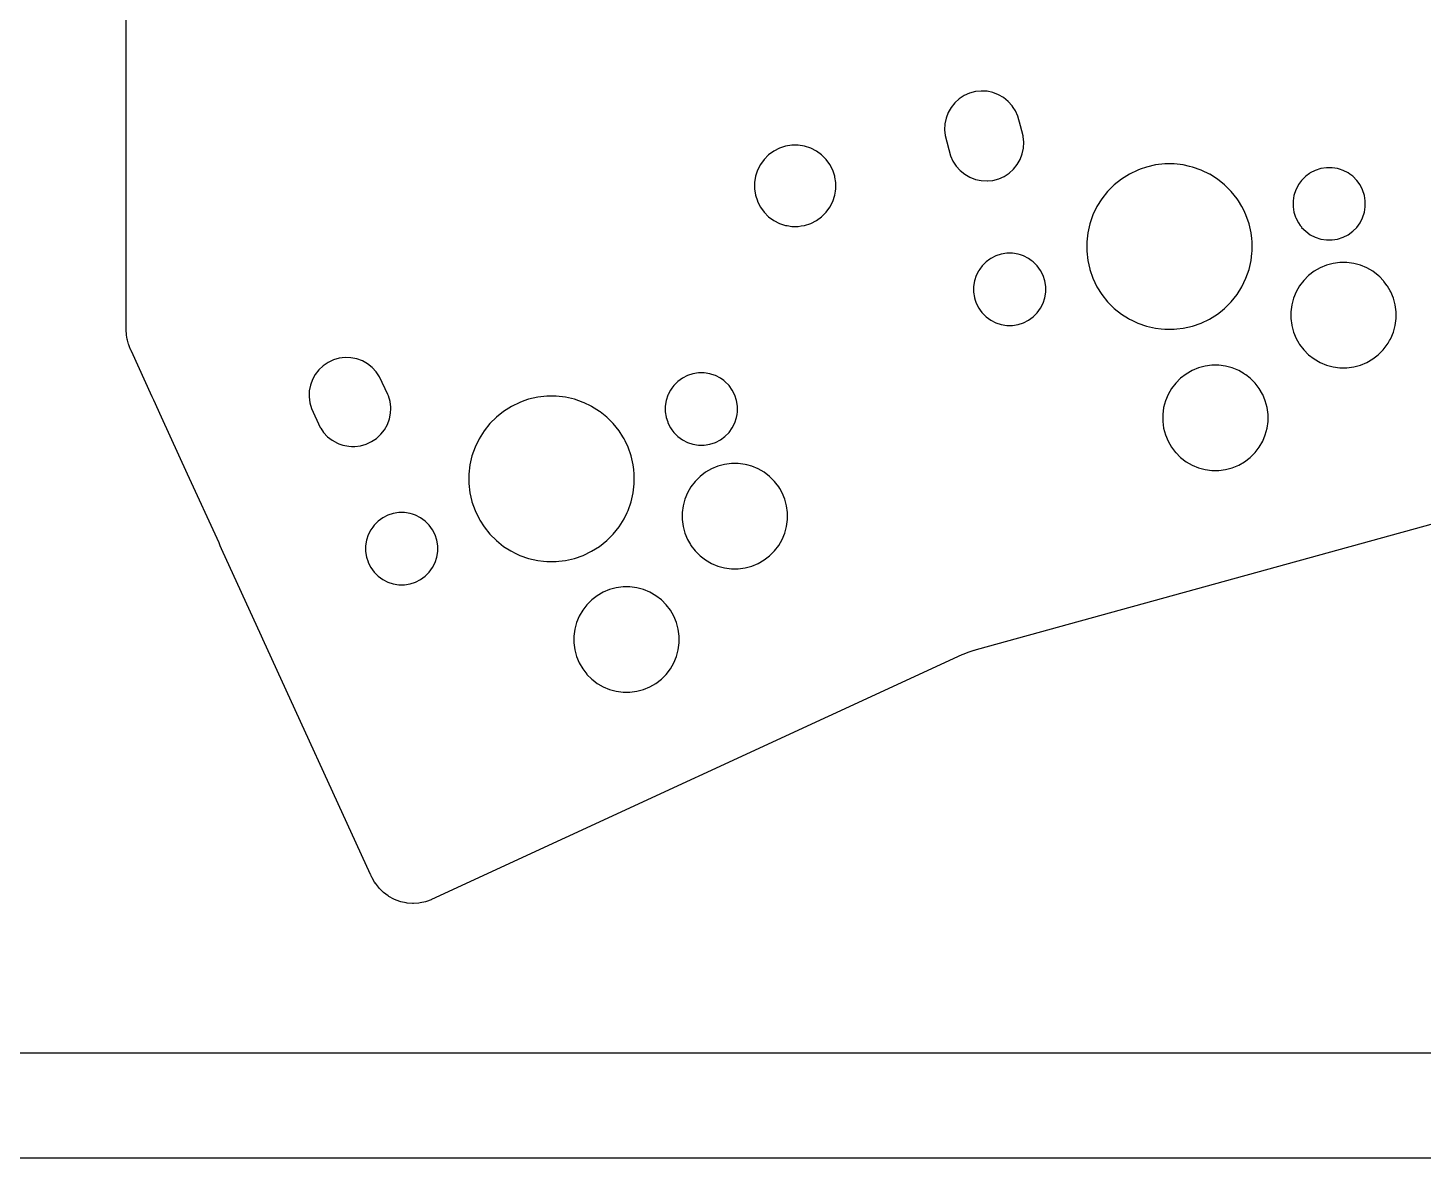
# Model space of a CAD drawing. Header units: inches. Extents: x 2.6 to 14.2, y -7.9 to -3.5.
# Drawn here: x 8.396 to 10.222, y -7.871 to -6.39 of the extents above; entities that cross this region are included whole.
import ezdxf

# ---------------------------------------------------------------- set-up
doc = ezdxf.new("R2010")
doc.units = ezdxf.units.IN
doc.header["$MEASUREMENT"] = 0
doc.layers.add('B.Cu', color=153, linetype='CONTINUOUS', true_color=0x4d7fc4)

msp = doc.modelspace()

# ---------------------------------------------------------------- linework, layer by layer
at = {"layer": 'B.Cu', "linetype": 'CONTINUOUS'}
for p, q in [((8.5242, -6.5236), (8.5242, -6.3257)), ((9.6151, -6.4831), (9.6093, -6.4883)), ((9.6216, -6.4789), (9.6151, -6.4831)), ((9.6151, -6.4831), (9.6151, -6.4831)), ((9.6287, -6.4758), (9.6216, -6.4789)), ((9.6362, -6.4737), (9.6287, -6.4758)), ((9.6287, -6.4758), (9.6287, -6.4758)), ((9.6439, -6.4729), (9.6362, -6.4737)), ((9.6362, -6.4737), (9.6362, -6.4737)), ((9.6516, -6.4733), (9.6439, -6.4729)), ((9.6439, -6.4729), (9.6439, -6.4729)), ((9.6592, -6.475), (9.6516, -6.4733)), ((9.6516, -6.4733), (9.6516, -6.4733)), ((9.6664, -6.4777), (9.6592, -6.475)), ((9.6592, -6.475), (9.6592, -6.475)), ((9.6592, -6.475), (9.6592, -6.475)), ((9.6592, -6.475), (9.6592, -6.475)), ((9.6592, -6.475), (9.6592, -6.475)), ((9.6731, -6.4816), (9.6664, -6.4777)), ((9.6664, -6.4777), (9.6664, -6.4777)), ((9.6791, -6.4865), (9.6731, -6.4816)), ((9.6731, -6.4816), (9.6731, -6.4816)), ((9.6731, -6.4816), (9.6731, -6.4816)), ((9.6006, -6.501), (9.5978, -6.5083)), ((9.6045, -6.4943), (9.6006, -6.501)), ((9.6006, -6.501), (9.6006, -6.501)), ((9.6093, -6.4883), (9.6045, -6.4943)), ((9.6045, -6.4943), (9.6045, -6.4943)), ((9.6843, -6.4922), (9.6791, -6.4865)), ((9.6858, -6.4945), (9.6843, -6.4922)), ((9.6843, -6.4922), (9.6843, -6.4922)), ((9.6843, -6.4922), (9.6843, -6.4922)), ((9.6886, -6.4987), (9.6858, -6.4945)), ((9.6917, -6.5058), (9.6886, -6.4987)), ((9.5962, -6.5159), (9.5958, -6.5236)), ((9.5978, -6.5083), (9.5962, -6.5159)), ((9.5962, -6.5159), (9.5962, -6.5159)), ((9.5978, -6.5083), (9.5978, -6.5083)), ((9.6951, -6.5183), (9.6917, -6.5058)), ((9.6986, -6.5316), (9.6951, -6.5183)), ((8.5242, -6.5929), (8.5242, -6.5236)), ((9.5958, -6.5236), (9.5966, -6.5313)), ((9.5958, -6.5236), (9.5958, -6.5236)), ((9.5966, -6.5313), (9.5966, -6.5313)), ((9.5966, -6.5313), (9.6037, -6.5578)), ((9.6988, -6.5323), (9.6986, -6.5316)), ((9.6996, -6.54), (9.6988, -6.5323)), ((9.6992, -6.5478), (9.6996, -6.54)), ((9.3655, -6.5565), (9.3596, -6.5624)), ((9.3723, -6.5516), (9.3655, -6.5565)), ((9.3798, -6.5478), (9.3723, -6.5516)), ((9.3877, -6.5452), (9.3798, -6.5478)), ((9.396, -6.5439), (9.3877, -6.5452)), ((9.4043, -6.5439), (9.396, -6.5439)), ((9.396, -6.5439), (9.396, -6.5439)), ((9.4126, -6.5452), (9.4043, -6.5439)), ((9.4043, -6.5439), (9.4043, -6.5439)), ((9.4206, -6.5478), (9.4126, -6.5452)), ((9.428, -6.5516), (9.4206, -6.5478)), ((9.4206, -6.5478), (9.4206, -6.5478)), ((9.4206, -6.5478), (9.4206, -6.5478)), ((9.4348, -6.5565), (9.428, -6.5516)), ((9.4407, -6.5624), (9.4348, -6.5565)), ((9.6037, -6.5578), (9.6037, -6.5578)), ((9.6037, -6.5578), (9.6068, -6.5649)), ((9.6948, -6.5626), (9.6976, -6.5553)), ((9.6976, -6.5553), (9.6992, -6.5478)), ((9.3509, -6.5766), (9.3483, -6.5846)), ((9.3547, -6.5692), (9.3509, -6.5766)), ((9.3596, -6.5624), (9.3547, -6.5692)), ((9.4456, -6.5692), (9.4407, -6.5624)), ((9.4494, -6.5766), (9.4456, -6.5692)), ((9.452, -6.5846), (9.4494, -6.5766)), ((9.6068, -6.5649), (9.6068, -6.5649)), ((9.6068, -6.5649), (9.6068, -6.5649)), ((9.6068, -6.5649), (9.6111, -6.5714)), ((9.6111, -6.5714), (9.6111, -6.5714)), ((9.6111, -6.5714), (9.6111, -6.5714)), ((9.6111, -6.5714), (9.6163, -6.5771)), ((9.6803, -6.5805), (9.6861, -6.5753)), ((9.6861, -6.5753), (9.6909, -6.5693)), ((9.6909, -6.5693), (9.6948, -6.5626)), ((9.8488, -6.5765), (9.8379, -6.5818)), ((9.8522, -6.5753), (9.8488, -6.5765)), ((9.8488, -6.5765), (9.8488, -6.5765)), ((9.8488, -6.5765), (9.8488, -6.5765)), ((9.8603, -6.5725), (9.8522, -6.5753)), ((9.8722, -6.5698), (9.8603, -6.5725)), ((9.8842, -6.5684), (9.8722, -6.5698)), ((9.8964, -6.5684), (9.8842, -6.5684)), ((9.8842, -6.5684), (9.8842, -6.5684)), ((9.9085, -6.5698), (9.8964, -6.5684)), ((9.8964, -6.5684), (9.8964, -6.5684)), ((9.9168, -6.5717), (9.9085, -6.5698)), ((9.9203, -6.5725), (9.9168, -6.5717)), ((9.9318, -6.5765), (9.9203, -6.5725)), ((9.9203, -6.5725), (9.9203, -6.5725)), ((9.9203, -6.5725), (9.9203, -6.5725)), ((9.9326, -6.5769), (9.9318, -6.5765)), ((10.0884, -6.5746), (10.0813, -6.5769)), ((10.0958, -6.5734), (10.0884, -6.5746)), ((10.1032, -6.5734), (10.0958, -6.5734)), ((10.0958, -6.5734), (10.0958, -6.5734)), ((10.0958, -6.5734), (10.0958, -6.5734)), ((10.1105, -6.5746), (10.1032, -6.5734)), ((10.1032, -6.5734), (10.1032, -6.5734)), ((10.1032, -6.5734), (10.1032, -6.5734)), ((10.1128, -6.5753), (10.1105, -6.5746)), ((10.1105, -6.5746), (10.1105, -6.5746)), ((10.1105, -6.5746), (10.1105, -6.5746)), ((10.1176, -6.5769), (10.1128, -6.5753)), ((8.5242, -6.6706), (8.5242, -6.5929)), ((9.3483, -6.5846), (9.347, -6.5929)), ((9.347, -6.5929), (9.347, -6.6012)), ((9.4522, -6.5859), (9.452, -6.5846)), ((9.4533, -6.5929), (9.4522, -6.5859)), ((9.4533, -6.6012), (9.4533, -6.5929)), ((9.4533, -6.5929), (9.4533, -6.5929)), ((9.6163, -6.5771), (9.6223, -6.582)), ((9.6223, -6.582), (9.629, -6.5859)), ((9.629, -6.5859), (9.6362, -6.5887)), ((9.6362, -6.5887), (9.6438, -6.5903)), ((9.6438, -6.5903), (9.6515, -6.5907)), ((9.6515, -6.5907), (9.6522, -6.5906)), ((9.6515, -6.5907), (9.6515, -6.5907)), ((9.6522, -6.5906), (9.6592, -6.5899)), ((9.6592, -6.5899), (9.6667, -6.5879)), ((9.6667, -6.5879), (9.6738, -6.5847)), ((9.6738, -6.5847), (9.6803, -6.5805)), ((9.8276, -6.5883), (9.818, -6.5958)), ((9.8379, -6.5818), (9.8276, -6.5883)), ((9.8276, -6.5883), (9.8276, -6.5883)), ((9.9428, -6.5818), (9.9326, -6.5769)), ((9.9432, -6.582), (9.9428, -6.5818)), ((9.9531, -6.5883), (9.9432, -6.582)), ((9.9626, -6.5958), (9.9531, -6.5883)), ((10.0608, -6.5935), (10.0594, -6.5955)), ((10.0634, -6.5899), (10.0608, -6.5935)), ((10.0687, -6.5846), (10.0634, -6.5899)), ((10.0735, -6.5811), (10.0687, -6.5846)), ((10.0747, -6.5802), (10.0735, -6.5811)), ((10.0813, -6.5769), (10.0747, -6.5802)), ((10.0813, -6.5769), (10.0813, -6.5769)), ((10.0813, -6.5769), (10.0813, -6.5769)), ((10.1242, -6.5802), (10.1176, -6.5769)), ((10.1176, -6.5769), (10.1176, -6.5769)), ((10.1176, -6.5769), (10.1176, -6.5769)), ((10.1267, -6.582), (10.1242, -6.5802)), ((10.1303, -6.5846), (10.1267, -6.582)), ((10.1355, -6.5899), (10.1303, -6.5846)), ((10.1303, -6.5846), (10.1303, -6.5846)), ((10.1303, -6.5846), (10.1303, -6.5846)), ((10.1399, -6.5959), (10.1355, -6.5899)), ((9.347, -6.6012), (9.3483, -6.6095)), ((9.3483, -6.6095), (9.3507, -6.6169)), ((9.4494, -6.6175), (9.452, -6.6095)), ((9.452, -6.6095), (9.4529, -6.604)), ((9.4529, -6.604), (9.4533, -6.6012)), ((9.4533, -6.6012), (9.4533, -6.6012)), ((9.8094, -6.6044), (9.8019, -6.614)), ((9.818, -6.5958), (9.8094, -6.6044)), ((9.8094, -6.6044), (9.8094, -6.6044)), ((9.818, -6.5958), (9.818, -6.5958)), ((9.9712, -6.6044), (9.9626, -6.5958)), ((9.9788, -6.614), (9.9712, -6.6044)), ((10.0534, -6.6096), (10.0522, -6.6169)), ((10.0557, -6.6025), (10.0534, -6.6096)), ((10.0591, -6.5959), (10.0557, -6.6025)), ((10.0594, -6.5955), (10.0591, -6.5959)), ((10.1433, -6.6025), (10.1399, -6.5959)), ((10.1456, -6.6096), (10.1433, -6.6025)), ((10.1467, -6.6169), (10.1456, -6.6096)), ((9.3507, -6.6169), (9.3509, -6.6175)), ((9.3509, -6.6175), (9.3547, -6.6249)), ((9.3547, -6.6249), (9.3596, -6.6317)), ((9.4407, -6.6317), (9.4456, -6.6249)), ((9.4456, -6.6249), (9.4494, -6.6175)), ((9.7954, -6.6242), (9.7901, -6.6352)), ((9.8019, -6.614), (9.7954, -6.6242)), ((9.8019, -6.614), (9.8019, -6.614)), ((9.9807, -6.6169), (9.9788, -6.614)), ((9.9851, -6.624), (9.9807, -6.6169)), ((9.9852, -6.6242), (9.9851, -6.624)), ((9.9876, -6.6291), (9.9852, -6.6242)), ((9.9905, -6.6352), (9.9876, -6.6291)), ((10.0522, -6.6169), (10.0522, -6.6169)), ((10.0522, -6.6169), (10.0522, -6.6244)), ((10.0522, -6.6244), (10.0522, -6.6244)), ((10.0522, -6.6244), (10.0534, -6.6317)), ((10.1456, -6.6317), (10.1467, -6.6244)), ((10.1467, -6.6244), (10.1467, -6.6169)), ((9.3596, -6.6317), (9.3655, -6.6376)), ((9.3655, -6.6376), (9.3723, -6.6425)), ((9.3723, -6.6425), (9.3798, -6.6463)), ((9.3798, -6.6463), (9.3877, -6.6489)), ((9.3877, -6.6489), (9.3896, -6.6492)), ((9.3896, -6.6492), (9.396, -6.6502)), ((9.4043, -6.6502), (9.4083, -6.6496)), ((9.4083, -6.6496), (9.4126, -6.6489)), ((9.4126, -6.6489), (9.4206, -6.6463)), ((9.4206, -6.6463), (9.428, -6.6425)), ((9.428, -6.6425), (9.4348, -6.6376)), ((9.4348, -6.6376), (9.4407, -6.6317)), ((9.7861, -6.6467), (9.7834, -6.6585)), ((9.7901, -6.6352), (9.7861, -6.6467)), ((9.7901, -6.6352), (9.7901, -6.6352)), ((9.9945, -6.6467), (9.9905, -6.6352)), ((9.9972, -6.6585), (9.9945, -6.6467)), ((10.0534, -6.6317), (10.0555, -6.6381)), ((10.0555, -6.6381), (10.0557, -6.6388)), ((10.0557, -6.6388), (10.0591, -6.6454)), ((10.0591, -6.6454), (10.0616, -6.6489)), ((10.0616, -6.6489), (10.0631, -6.651)), ((10.1355, -6.6515), (10.1399, -6.6454)), ((10.1399, -6.6454), (10.1433, -6.6388)), ((10.1433, -6.6388), (10.1456, -6.6317)), ((9.396, -6.6502), (9.396, -6.6502)), ((9.396, -6.6502), (9.396, -6.6502)), ((9.396, -6.6502), (9.396, -6.6502)), ((9.396, -6.6502), (9.4043, -6.6502)), ((9.4043, -6.6502), (9.4043, -6.6502)), ((9.4043, -6.6502), (9.4043, -6.6502)), ((9.4043, -6.6502), (9.4043, -6.6502)), ((9.7834, -6.6585), (9.782, -6.6706)), ((9.9981, -6.6661), (9.9972, -6.6585)), ((9.9986, -6.6706), (9.9981, -6.6661)), ((10.0631, -6.651), (10.0634, -6.6515)), ((10.0634, -6.6515), (10.0687, -6.6567)), ((10.0687, -6.6567), (10.0747, -6.6611)), ((10.0747, -6.6611), (10.0813, -6.6645)), ((10.0813, -6.6645), (10.0884, -6.6668)), ((10.0884, -6.6668), (10.0958, -6.6679)), ((10.0958, -6.6679), (10.0958, -6.6679)), ((10.0958, -6.6679), (10.1032, -6.6679)), ((10.1032, -6.6679), (10.1105, -6.6668)), ((10.1032, -6.6679), (10.1032, -6.6679)), ((10.1105, -6.6668), (10.1176, -6.6645)), ((10.1176, -6.6645), (10.1242, -6.6611)), ((10.1242, -6.6611), (10.1303, -6.6567)), ((10.1303, -6.6567), (10.1355, -6.6515)), ((8.5242, -6.729), (8.5242, -6.6706)), ((9.6774, -6.6855), (9.6701, -6.6867)), ((9.6849, -6.6855), (9.6774, -6.6855)), ((9.6774, -6.6855), (9.6774, -6.6855)), ((9.6774, -6.6855), (9.6774, -6.6855)), ((9.6922, -6.6867), (9.6849, -6.6855)), ((9.6849, -6.6855), (9.6849, -6.6855)), ((9.6849, -6.6855), (9.6849, -6.6855)), ((9.782, -6.6706), (9.782, -6.6828)), ((9.782, -6.6828), (9.7834, -6.6949)), ((9.9972, -6.6949), (9.9983, -6.6855)), ((9.9983, -6.6855), (9.9986, -6.6828)), ((9.9986, -6.6828), (9.9986, -6.6706)), ((9.9986, -6.6706), (9.9986, -6.6706)), ((9.9986, -6.6828), (9.9986, -6.6828)), ((9.6451, -6.702), (9.642, -6.7063)), ((9.6504, -6.6967), (9.6451, -6.702)), ((9.6552, -6.6932), (9.6504, -6.6967)), ((9.6564, -6.6923), (9.6552, -6.6932)), ((9.663, -6.689), (9.6564, -6.6923)), ((9.6701, -6.6867), (9.663, -6.689)), ((9.663, -6.689), (9.663, -6.689)), ((9.663, -6.689), (9.663, -6.689)), ((9.6954, -6.6877), (9.6922, -6.6867)), ((9.6922, -6.6867), (9.6922, -6.6867)), ((9.6922, -6.6867), (9.6922, -6.6867)), ((9.6993, -6.689), (9.6954, -6.6877)), ((9.7059, -6.6923), (9.6993, -6.689)), ((9.6993, -6.689), (9.6993, -6.689)), ((9.6993, -6.689), (9.6993, -6.689)), ((9.7094, -6.6949), (9.7059, -6.6923)), ((9.712, -6.6967), (9.7094, -6.6949)), ((9.7172, -6.702), (9.712, -6.6967)), ((9.712, -6.6967), (9.712, -6.6967)), ((9.712, -6.6967), (9.712, -6.6967)), ((9.7216, -6.708), (9.7172, -6.702)), ((9.7834, -6.6949), (9.786, -6.7063)), ((9.9945, -6.7067), (9.9972, -6.6949)), ((10.0876, -6.7045), (10.0798, -6.709)), ((10.096, -6.7011), (10.0876, -6.7045)), ((10.0876, -6.7045), (10.0876, -6.7045)), ((10.1047, -6.6987), (10.096, -6.7011)), ((10.1136, -6.6976), (10.1047, -6.6987)), ((10.1227, -6.6976), (10.1136, -6.6976)), ((10.1316, -6.6987), (10.1227, -6.6976)), ((10.1353, -6.6997), (10.1316, -6.6987)), ((10.1316, -6.6987), (10.1316, -6.6987)), ((10.1316, -6.6987), (10.1316, -6.6987)), ((10.1404, -6.7011), (10.1353, -6.6997)), ((10.1487, -6.7045), (10.1404, -6.7011)), ((10.1565, -6.709), (10.1487, -6.7045)), ((10.1487, -6.7045), (10.1487, -6.7045)), ((9.6351, -6.7217), (9.6339, -6.729)), ((9.6374, -6.7146), (9.6351, -6.7217)), ((9.6402, -6.709), (9.6374, -6.7146)), ((9.6407, -6.708), (9.6402, -6.709)), ((9.642, -6.7063), (9.6407, -6.708)), ((9.725, -6.7146), (9.7216, -6.708)), ((9.7273, -6.7217), (9.725, -6.7146)), ((9.7284, -6.729), (9.7273, -6.7217)), ((9.786, -6.7063), (9.7861, -6.7067)), ((9.7861, -6.7067), (9.7901, -6.7182)), ((9.7901, -6.7182), (9.7901, -6.7182)), ((9.7901, -6.7182), (9.7954, -6.7292)), ((9.9852, -6.7292), (9.9905, -6.7182)), ((9.9905, -6.7182), (9.9945, -6.7067)), ((10.0662, -6.7209), (10.0607, -6.7281)), ((10.0726, -6.7145), (10.0662, -6.7209)), ((10.0798, -6.709), (10.0726, -6.7145)), ((10.0798, -6.709), (10.0798, -6.709)), ((10.1637, -6.7145), (10.1565, -6.709)), ((10.1565, -6.709), (10.1565, -6.709)), ((10.1565, -6.709), (10.1565, -6.709)), ((10.1565, -6.709), (10.1565, -6.709)), ((10.1657, -6.7165), (10.1637, -6.7145)), ((10.1637, -6.7145), (10.1637, -6.7145)), ((10.1637, -6.7145), (10.1637, -6.7145)), ((10.1701, -6.7209), (10.1657, -6.7165)), ((10.1707, -6.7217), (10.1701, -6.7209)), ((10.1711, -6.7222), (10.1707, -6.7217)), ((10.1756, -6.7281), (10.1711, -6.7222)), ((10.1711, -6.7222), (10.1711, -6.7222)), ((8.5242, -6.7857), (8.5242, -6.729)), ((9.6339, -6.729), (9.6339, -6.729)), ((9.6339, -6.729), (9.6339, -6.7365)), ((9.6339, -6.7365), (9.6339, -6.7365)), ((9.6339, -6.7365), (9.635, -6.7432)), ((9.7273, -6.7438), (9.7284, -6.7365)), ((9.7284, -6.7365), (9.7284, -6.729)), ((9.7954, -6.7292), (9.7954, -6.7292)), ((9.7954, -6.7292), (9.8019, -6.7395)), ((9.8019, -6.7395), (9.8094, -6.749)), ((9.9712, -6.749), (9.9788, -6.7395)), ((9.9788, -6.7395), (9.9852, -6.7292)), ((10.0562, -6.7359), (10.0528, -6.7443)), ((10.0607, -6.7281), (10.0562, -6.7359)), ((10.0562, -6.7359), (10.0562, -6.7359)), ((10.0607, -6.7281), (10.0607, -6.7281)), ((10.1759, -6.7286), (10.1756, -6.7281)), ((10.1756, -6.7281), (10.1756, -6.7281)), ((10.1756, -6.7281), (10.1756, -6.7281)), ((10.1793, -6.7345), (10.1759, -6.7286)), ((10.1801, -6.7359), (10.1793, -6.7345)), ((10.1836, -6.7443), (10.1801, -6.7359)), ((9.635, -6.7432), (9.6351, -6.7438)), ((9.6351, -6.7438), (9.6361, -6.747)), ((9.6361, -6.747), (9.6373, -6.7506)), ((9.6373, -6.7506), (9.6374, -6.7509)), ((9.6374, -6.7509), (9.6407, -6.7575)), ((9.6407, -6.7575), (9.6424, -6.7598)), ((9.7172, -6.7635), (9.7216, -6.7575)), ((9.7216, -6.7575), (9.725, -6.7509)), ((9.725, -6.7509), (9.7273, -6.7438)), ((9.8094, -6.749), (9.818, -6.7576)), ((9.818, -6.7576), (9.8276, -6.7652)), ((9.9571, -6.762), (9.9626, -6.7576)), ((9.9626, -6.7576), (9.9712, -6.749)), ((10.0504, -6.753), (10.0492, -6.762)), ((10.0528, -6.7443), (10.0504, -6.753)), ((10.1859, -6.753), (10.1836, -6.7443)), ((10.1871, -6.762), (10.1859, -6.753)), ((9.6424, -6.7598), (9.6448, -6.7631)), ((9.6448, -6.7631), (9.6451, -6.7635)), ((9.6451, -6.7635), (9.6504, -6.7688)), ((9.6504, -6.7688), (9.6564, -6.7732)), ((9.6564, -6.7732), (9.663, -6.7766)), ((9.663, -6.7766), (9.6701, -6.7789)), ((9.6922, -6.7789), (9.6993, -6.7766)), ((9.6993, -6.7766), (9.7059, -6.7732)), ((9.7059, -6.7732), (9.712, -6.7688)), ((9.712, -6.7688), (9.7172, -6.7635)), ((9.8276, -6.7652), (9.8368, -6.771)), ((9.8368, -6.771), (9.8379, -6.7716)), ((9.8379, -6.7716), (9.8411, -6.7732)), ((9.8411, -6.7732), (9.8488, -6.7769)), ((9.8488, -6.7769), (9.8603, -6.7809)), ((9.9203, -6.7809), (9.9318, -6.7769)), ((9.9318, -6.7769), (9.9428, -6.7716)), ((9.9428, -6.7716), (9.9531, -6.7652)), ((9.9531, -6.7652), (9.9571, -6.762)), ((10.0492, -6.762), (10.0492, -6.771)), ((10.0492, -6.771), (10.0504, -6.7796)), ((10.1859, -6.7799), (10.1871, -6.771)), ((10.1871, -6.771), (10.1871, -6.762)), ((8.5242, -6.7862), (8.5242, -6.7857)), ((8.5246, -6.7918), (8.5242, -6.7862)), ((8.5247, -6.7929), (8.5246, -6.7918)), ((8.5255, -6.7981), (8.5247, -6.7929)), ((9.6701, -6.7789), (9.6774, -6.78)), ((9.6774, -6.78), (9.6774, -6.78)), ((9.6774, -6.78), (9.6849, -6.78)), ((9.6849, -6.78), (9.6922, -6.7789)), ((9.6849, -6.78), (9.6849, -6.78)), ((9.8603, -6.7809), (9.8722, -6.7836)), ((9.8722, -6.7836), (9.8797, -6.7845)), ((9.8797, -6.7845), (9.8842, -6.785)), ((9.8842, -6.785), (9.8842, -6.785)), ((9.8842, -6.785), (9.8964, -6.785)), ((9.8964, -6.785), (9.8998, -6.7846)), ((9.8964, -6.785), (9.8964, -6.785)), ((9.8998, -6.7846), (9.9085, -6.7836)), ((9.9085, -6.7836), (9.9203, -6.7809)), ((10.0504, -6.7796), (10.0504, -6.7799)), ((10.0504, -6.7799), (10.0504, -6.78)), ((10.0504, -6.78), (10.0528, -6.7887)), ((10.0528, -6.7887), (10.0562, -6.797)), ((10.1801, -6.797), (10.1836, -6.7887)), ((10.1836, -6.7887), (10.1859, -6.7799)), ((8.5258, -6.7992), (8.5255, -6.7981)), ((8.5272, -6.8043), (8.5258, -6.7992)), ((8.5275, -6.8053), (8.5272, -6.8043)), ((8.5296, -6.8105), (8.5275, -6.8053)), ((8.5298, -6.8109), (8.5296, -6.8105)), ((8.5298, -6.811), (8.5298, -6.8109)), ((8.5298, -6.8109), (8.5298, -6.8109)), ((8.5308, -6.8131), (8.5298, -6.811)), ((8.5308, -6.8132), (8.5308, -6.8131)), ((8.5311, -6.8138), (8.5308, -6.8132)), ((8.5584, -6.8736), (8.5311, -6.8138)), ((8.5311, -6.8138), (8.5311, -6.8138)), ((10.0562, -6.797), (10.0562, -6.797)), ((10.0562, -6.797), (10.0598, -6.8031)), ((10.0598, -6.8031), (10.0607, -6.8048)), ((10.0607, -6.8048), (10.0607, -6.8048)), ((10.0607, -6.8048), (10.0662, -6.8119)), ((10.0662, -6.8119), (10.0662, -6.812)), ((10.0662, -6.812), (10.0726, -6.8184)), ((10.1637, -6.8184), (10.1701, -6.812)), ((10.1701, -6.812), (10.1756, -6.8048)), ((10.1756, -6.8048), (10.1766, -6.8032)), ((10.1766, -6.8032), (10.1786, -6.7996)), ((10.1786, -6.7996), (10.1796, -6.7979)), ((10.1796, -6.7979), (10.1801, -6.797)), ((10.1796, -6.7979), (10.1796, -6.7979)), ((10.1801, -6.797), (10.1801, -6.797)), ((10.1801, -6.797), (10.1801, -6.797)), ((8.7887, -6.8284), (8.7823, -6.8328)), ((8.7957, -6.8252), (8.7887, -6.8284)), ((8.7887, -6.8284), (8.7887, -6.8284)), ((8.8032, -6.823), (8.7957, -6.8252)), ((8.7957, -6.8252), (8.7957, -6.8252)), ((8.8109, -6.8221), (8.8032, -6.823)), ((8.8186, -6.8224), (8.8109, -6.8221)), ((8.8109, -6.8221), (8.8109, -6.8221)), ((8.8262, -6.8238), (8.8186, -6.8224)), ((8.8335, -6.8265), (8.8262, -6.8238)), ((8.8262, -6.8238), (8.8262, -6.8238)), ((8.8403, -6.8302), (8.8335, -6.8265)), ((8.8464, -6.835), (8.8403, -6.8302)), ((8.8403, -6.8302), (8.8403, -6.8302)), ((9.9459, -6.8322), (9.937, -6.8333)), ((9.955, -6.8322), (9.9459, -6.8322)), ((9.9639, -6.8333), (9.955, -6.8322)), ((10.0726, -6.8184), (10.0798, -6.8239)), ((10.0798, -6.8239), (10.0798, -6.8239)), ((10.0798, -6.8239), (10.0876, -6.8284)), ((10.0876, -6.8284), (10.0876, -6.8284)), ((10.0876, -6.8284), (10.0876, -6.8284)), ((10.0876, -6.8284), (10.096, -6.8319)), ((10.096, -6.8319), (10.1047, -6.8342)), ((10.1316, -6.8342), (10.1404, -6.8319)), ((10.1404, -6.8319), (10.1487, -6.8284)), ((10.1487, -6.8284), (10.1565, -6.8239)), ((10.1565, -6.8239), (10.1637, -6.8184)), ((8.7718, -6.8442), (8.7681, -6.8509)), ((8.7766, -6.8381), (8.7718, -6.8442)), ((8.7718, -6.8442), (8.7718, -6.8442)), ((8.7823, -6.8328), (8.7766, -6.8381)), ((8.8517, -6.8407), (8.8464, -6.835)), ((8.8526, -6.8421), (8.8517, -6.8407)), ((8.856, -6.8471), (8.8526, -6.8421)), ((8.8669, -6.8705), (8.856, -6.8471)), ((8.856, -6.8471), (8.856, -6.8471)), ((8.856, -6.8471), (8.856, -6.8471)), ((9.2527, -6.849), (9.2467, -6.8533)), ((9.2594, -6.8456), (9.2527, -6.849)), ((9.2527, -6.849), (9.2527, -6.849)), ((9.2664, -6.8433), (9.2594, -6.8456)), ((9.2594, -6.8456), (9.2594, -6.8456)), ((9.2594, -6.8456), (9.2594, -6.8456)), ((9.2738, -6.8421), (9.2664, -6.8433)), ((9.2812, -6.8421), (9.2738, -6.8421)), ((9.2738, -6.8421), (9.2738, -6.8421)), ((9.2738, -6.8421), (9.2738, -6.8421)), ((9.2886, -6.8433), (9.2812, -6.8421)), ((9.2812, -6.8421), (9.2812, -6.8421)), ((9.2812, -6.8421), (9.2812, -6.8421)), ((9.2913, -6.8442), (9.2886, -6.8433)), ((9.2886, -6.8433), (9.2886, -6.8433)), ((9.2886, -6.8433), (9.2886, -6.8433)), ((9.2957, -6.8456), (9.2913, -6.8442)), ((9.3023, -6.849), (9.2957, -6.8456)), ((9.2957, -6.8456), (9.2957, -6.8456)), ((9.2957, -6.8456), (9.2957, -6.8456)), ((9.3067, -6.8522), (9.3023, -6.849)), ((9.9049, -6.8492), (9.8985, -6.8555)), ((9.9121, -6.8437), (9.9049, -6.8492)), ((9.9199, -6.8391), (9.9121, -6.8437)), ((9.9121, -6.8437), (9.9121, -6.8437)), ((9.9282, -6.8357), (9.9199, -6.8391)), ((9.9199, -6.8391), (9.9199, -6.8391)), ((9.937, -6.8333), (9.9282, -6.8357)), ((9.9671, -6.8342), (9.9639, -6.8333)), ((9.9639, -6.8333), (9.9639, -6.8333)), ((9.9639, -6.8333), (9.9639, -6.8333)), ((9.9726, -6.8357), (9.9671, -6.8342)), ((9.981, -6.8391), (9.9726, -6.8357)), ((9.9882, -6.8433), (9.981, -6.8391)), ((9.981, -6.8391), (9.981, -6.8391)), ((9.9888, -6.8437), (9.9882, -6.8433)), ((9.9902, -6.8447), (9.9888, -6.8437)), ((9.996, -6.8492), (9.9902, -6.8447)), ((10.0024, -6.8555), (9.996, -6.8492)), ((9.996, -6.8492), (9.996, -6.8492)), ((9.996, -6.8492), (9.996, -6.8492)), ((10.1047, -6.8342), (10.1136, -6.8354)), ((10.1136, -6.8354), (10.1227, -6.8354)), ((10.1227, -6.8354), (10.1316, -6.8342)), ((8.7639, -6.8658), (8.7637, -6.8736)), ((8.7654, -6.8582), (8.7639, -6.8658)), ((8.7639, -6.8658), (8.7639, -6.8658)), ((8.7681, -6.8509), (8.7654, -6.8582)), ((8.7654, -6.8582), (8.7654, -6.8582)), ((9.2371, -6.8646), (9.2341, -6.8705)), ((9.2388, -6.8623), (9.2371, -6.8646)), ((9.2415, -6.8586), (9.2388, -6.8623)), ((9.2467, -6.8533), (9.2415, -6.8586)), ((9.3083, -6.8533), (9.3067, -6.8522)), ((9.3136, -6.8586), (9.3083, -6.8533)), ((9.3083, -6.8533), (9.3083, -6.8533)), ((9.3083, -6.8533), (9.3083, -6.8533)), ((9.3179, -6.8646), (9.3136, -6.8586)), ((9.3213, -6.8713), (9.3179, -6.8646)), ((9.893, -6.8627), (9.8885, -6.8705)), ((9.8985, -6.8555), (9.893, -6.8627)), ((9.893, -6.8627), (9.893, -6.8627)), ((10.0079, -6.8627), (10.0024, -6.8555)), ((10.0121, -6.8701), (10.0079, -6.8627)), ((10.0079, -6.8627), (10.0079, -6.8627)), ((8.5603, -6.8777), (8.5584, -6.8736)), ((8.5705, -6.9), (8.5603, -6.8777)), ((8.7637, -6.8736), (8.7646, -6.8813)), ((8.7637, -6.8736), (8.7637, -6.8736)), ((8.7646, -6.8813), (8.7668, -6.8887)), ((8.8676, -6.872), (8.8669, -6.8705)), ((8.8697, -6.8794), (8.8676, -6.872)), ((8.8707, -6.8871), (8.8697, -6.8794)), ((8.8706, -6.8887), (8.8707, -6.8871)), ((8.8707, -6.8871), (8.8707, -6.8871)), ((8.8707, -6.8871), (8.8707, -6.8871)), ((9.0288, -6.886), (9.0185, -6.8925)), ((9.0398, -6.8807), (9.0288, -6.886)), ((9.045, -6.8789), (9.0398, -6.8807)), ((9.0398, -6.8807), (9.0398, -6.8807)), ((9.0398, -6.8807), (9.0398, -6.8807)), ((9.0512, -6.8767), (9.045, -6.8789)), ((9.0631, -6.874), (9.0512, -6.8767)), ((9.0752, -6.8726), (9.0631, -6.874)), ((9.0873, -6.8726), (9.0752, -6.8726)), ((9.0752, -6.8726), (9.0752, -6.8726)), ((9.0994, -6.874), (9.0873, -6.8726)), ((9.0873, -6.8726), (9.0873, -6.8726)), ((9.1113, -6.8767), (9.0994, -6.874)), ((9.1228, -6.8807), (9.1113, -6.8767)), ((9.1113, -6.8767), (9.1113, -6.8767)), ((9.1113, -6.8767), (9.1113, -6.8767)), ((9.1239, -6.8813), (9.1228, -6.8807)), ((9.1331, -6.8857), (9.1239, -6.8813)), ((9.1337, -6.886), (9.1331, -6.8857)), ((9.144, -6.8925), (9.1337, -6.886)), ((9.1337, -6.886), (9.1337, -6.886)), ((9.1337, -6.886), (9.1337, -6.886)), ((9.2314, -6.8783), (9.2302, -6.8857)), ((9.2302, -6.8857), (9.2302, -6.8857)), ((9.2302, -6.8857), (9.2302, -6.8931)), ((9.2337, -6.8713), (9.2314, -6.8783)), ((9.2341, -6.8705), (9.2337, -6.8713)), ((9.3236, -6.8783), (9.3213, -6.8713)), ((9.3248, -6.8857), (9.3236, -6.8783)), ((9.3248, -6.8931), (9.3248, -6.8857)), ((9.885, -6.8789), (9.8827, -6.8876)), ((9.8885, -6.8705), (9.885, -6.8789)), ((9.8885, -6.8705), (9.8885, -6.8705)), ((10.0124, -6.8705), (10.0121, -6.8701)), ((10.0158, -6.8789), (10.0124, -6.8705)), ((10.0182, -6.8876), (10.0158, -6.8789)), ((8.6046, -6.9748), (8.5705, -6.9)), ((8.7668, -6.8887), (8.7668, -6.8887)), ((8.7668, -6.8887), (8.7783, -6.9136)), ((8.8663, -6.9097), (8.8689, -6.9025)), ((8.8689, -6.9025), (8.8704, -6.8948)), ((8.8704, -6.8948), (8.8706, -6.8887)), ((9.009, -6.9), (9.0004, -6.9086)), ((9.0185, -6.8925), (9.009, -6.9)), ((9.009, -6.9), (9.009, -6.9)), ((9.0185, -6.8925), (9.0185, -6.8925)), ((9.1447, -6.893), (9.144, -6.8925)), ((9.144, -6.8925), (9.144, -6.8925)), ((9.144, -6.8925), (9.144, -6.8925)), ((9.1535, -6.9), (9.1447, -6.893)), ((9.1621, -6.9086), (9.1535, -6.9)), ((9.2302, -6.8931), (9.2302, -6.8931)), ((9.2302, -6.8931), (9.2313, -6.9)), ((9.2313, -6.9), (9.2314, -6.9005)), ((9.2314, -6.9005), (9.2314, -6.9005)), ((9.2314, -6.9005), (9.2333, -6.9063)), ((9.3213, -6.9075), (9.3236, -6.9005)), ((9.3236, -6.9005), (9.3242, -6.8966)), ((9.3242, -6.8966), (9.3248, -6.8931)), ((9.8827, -6.8876), (9.8815, -6.8966)), ((9.8815, -6.8966), (9.8815, -6.9056)), ((9.8815, -6.9056), (9.8827, -6.9146)), ((10.0194, -6.8966), (10.0182, -6.8876)), ((10.0182, -6.9146), (10.0194, -6.9056)), ((10.0194, -6.9056), (10.0194, -6.8966)), ((8.7783, -6.9136), (8.7783, -6.9136)), ((8.7783, -6.9136), (8.7783, -6.9136)), ((8.7783, -6.9136), (8.7791, -6.9147)), ((8.7791, -6.9147), (8.7827, -6.92)), ((8.7827, -6.92), (8.788, -6.9257)), ((8.8521, -6.9279), (8.8577, -6.9226)), ((8.8577, -6.9226), (8.8625, -6.9165)), ((8.8625, -6.9165), (8.8663, -6.9097)), ((8.9928, -6.9181), (8.9863, -6.9284)), ((9.0004, -6.9086), (8.9928, -6.9181)), ((8.9928, -6.9181), (8.9928, -6.9181)), ((9.0004, -6.9086), (9.0004, -6.9086)), ((9.1697, -6.9181), (9.1621, -6.9086)), ((9.1746, -6.9259), (9.1697, -6.9181)), ((9.2333, -6.9063), (9.2337, -6.9075)), ((9.2337, -6.9075), (9.2371, -6.9142)), ((9.2371, -6.9142), (9.2388, -6.9165)), ((9.2388, -6.9165), (9.2413, -6.92)), ((9.2413, -6.92), (9.2415, -6.9202)), ((9.2415, -6.9202), (9.2467, -6.9254)), ((9.3083, -6.9254), (9.3136, -6.9202)), ((9.3136, -6.9202), (9.3179, -6.9142)), ((9.3179, -6.9142), (9.3213, -6.9075)), ((9.8827, -6.9146), (9.885, -6.9233)), ((9.885, -6.9233), (9.8885, -6.9316)), ((10.0124, -6.9316), (10.0158, -6.9233)), ((10.0158, -6.9233), (10.0182, -6.9146)), ((8.788, -6.9257), (8.7941, -6.9304)), ((8.7941, -6.9304), (8.8008, -6.9342)), ((8.8008, -6.9342), (8.8028, -6.9349)), ((8.8028, -6.9349), (8.8081, -6.9368)), ((8.8081, -6.9368), (8.8157, -6.9383)), ((8.8157, -6.9383), (8.8191, -6.9384)), ((8.8191, -6.9384), (8.8235, -6.9386)), ((8.8235, -6.9386), (8.8312, -6.9377)), ((8.8235, -6.9386), (8.8235, -6.9386)), ((8.8235, -6.9386), (8.8235, -6.9386)), ((8.8312, -6.9377), (8.8386, -6.9355)), ((8.8386, -6.9355), (8.8456, -6.9322)), ((8.8456, -6.9322), (8.8521, -6.9279)), ((8.9811, -6.9394), (8.977, -6.9509)), ((8.9863, -6.9284), (8.9811, -6.9394)), ((8.9811, -6.9394), (8.9811, -6.9394)), ((9.1762, -6.9284), (9.1746, -6.9259)), ((9.1775, -6.9312), (9.1762, -6.9284)), ((9.1815, -6.9394), (9.1775, -6.9312)), ((9.1855, -6.9509), (9.1815, -6.9394)), ((9.2467, -6.9254), (9.2527, -6.9298)), ((9.2527, -6.9298), (9.2594, -6.9332)), ((9.2594, -6.9332), (9.2664, -6.9355)), ((9.2664, -6.9355), (9.2738, -6.9367)), ((9.2738, -6.9367), (9.2738, -6.9367)), ((9.2738, -6.9367), (9.2812, -6.9367)), ((9.2812, -6.9367), (9.2886, -6.9355)), ((9.2812, -6.9367), (9.2812, -6.9367)), ((9.2886, -6.9355), (9.2957, -6.9332)), ((9.2957, -6.9332), (9.3023, -6.9298)), ((9.3023, -6.9298), (9.3083, -6.9254)), ((9.8885, -6.9316), (9.8885, -6.9316)), ((9.8885, -6.9316), (9.893, -6.9395)), ((9.893, -6.9395), (9.893, -6.9395)), ((9.893, -6.9395), (9.893, -6.9395)), ((9.893, -6.9395), (9.8982, -6.9462)), ((10.0024, -6.9466), (10.0079, -6.9395)), ((10.0079, -6.9395), (10.0124, -6.9316)), ((8.977, -6.9509), (8.9743, -6.9627)), ((9.1882, -6.9627), (9.1855, -6.9509)), ((9.8982, -6.9462), (9.8985, -6.9466)), ((9.8985, -6.9466), (9.9049, -6.953)), ((9.9049, -6.953), (9.9121, -6.9585)), ((9.9121, -6.9585), (9.9121, -6.9585)), ((9.9121, -6.9585), (9.9199, -6.963)), ((9.981, -6.963), (9.9888, -6.9585)), ((9.9888, -6.9585), (9.996, -6.953)), ((9.996, -6.953), (10.0024, -6.9466)), ((8.6458, -7.0648), (8.6046, -6.9748)), ((8.9743, -6.9627), (8.973, -6.9748)), ((8.973, -6.9748), (8.973, -6.987)), ((9.1889, -6.9688), (9.1882, -6.9627)), ((9.1896, -6.9748), (9.1889, -6.9688)), ((9.1896, -6.987), (9.1896, -6.9748)), ((9.1896, -6.9748), (9.1896, -6.9748)), ((9.2757, -6.9778), (9.2693, -6.9842)), ((9.2829, -6.9723), (9.2757, -6.9778)), ((9.2907, -6.9678), (9.2829, -6.9723)), ((9.2829, -6.9723), (9.2829, -6.9723)), ((9.299, -6.9643), (9.2907, -6.9678)), ((9.2907, -6.9678), (9.2907, -6.9678)), ((9.3078, -6.962), (9.299, -6.9643)), ((9.3167, -6.9608), (9.3078, -6.962)), ((9.3258, -6.9608), (9.3167, -6.9608)), ((9.3347, -6.962), (9.3258, -6.9608)), ((9.337, -6.9626), (9.3347, -6.962)), ((9.3347, -6.962), (9.3347, -6.962)), ((9.3347, -6.962), (9.3347, -6.962)), ((9.3434, -6.9643), (9.337, -6.9626)), ((9.3518, -6.9678), (9.3434, -6.9643)), ((9.3596, -6.9723), (9.3518, -6.9678)), ((9.3518, -6.9678), (9.3518, -6.9678)), ((9.3668, -6.9778), (9.3596, -6.9723)), ((9.3596, -6.9723), (9.3596, -6.9723)), ((9.3596, -6.9723), (9.3596, -6.9723)), ((9.3596, -6.9723), (9.3596, -6.9723)), ((9.3732, -6.9842), (9.3668, -6.9778)), ((9.3668, -6.9778), (9.3668, -6.9778)), ((9.3668, -6.9778), (9.3668, -6.9778)), ((9.9199, -6.963), (9.9199, -6.963)), ((9.9199, -6.963), (9.9199, -6.963)), ((9.9199, -6.963), (9.9282, -6.9665)), ((9.9282, -6.9665), (9.937, -6.9688)), ((9.937, -6.9688), (9.9459, -6.97)), ((9.9459, -6.97), (9.955, -6.97)), ((9.955, -6.97), (9.9639, -6.9688)), ((9.9639, -6.9688), (9.9726, -6.9665)), ((9.9726, -6.9665), (9.981, -6.963)), ((8.973, -6.987), (8.9743, -6.9991)), ((9.1882, -6.9991), (9.1895, -6.9875)), ((9.1895, -6.9875), (9.1896, -6.987)), ((9.1896, -6.987), (9.1896, -6.987)), ((9.2638, -6.9914), (9.2593, -6.9992)), ((9.2693, -6.9842), (9.2638, -6.9914)), ((9.2638, -6.9914), (9.2638, -6.9914)), ((9.375, -6.9866), (9.3732, -6.9842)), ((9.3732, -6.9842), (9.3732, -6.9842)), ((9.3732, -6.9842), (9.3732, -6.9842)), ((9.3787, -6.9914), (9.375, -6.9866)), ((9.38, -6.9937), (9.3787, -6.9914)), ((9.3831, -6.9991), (9.38, -6.9937)), ((8.9743, -6.9991), (8.977, -7.0108)), ((8.977, -7.0108), (8.977, -7.0109)), ((8.977, -7.0109), (8.9811, -7.0224)), ((9.1815, -7.0224), (9.1855, -7.0109)), ((9.1855, -7.0109), (9.1882, -6.9991)), ((9.2558, -7.0075), (9.2535, -7.0163)), ((9.2593, -6.9992), (9.2558, -7.0075)), ((9.2593, -6.9992), (9.2593, -6.9992)), ((9.3832, -6.9992), (9.3831, -6.9991)), ((9.3866, -7.0075), (9.3832, -6.9992)), ((9.389, -7.0163), (9.3866, -7.0075)), ((10.3377, -7.0119), (9.6371, -7.205)), ((8.8602, -7.032), (8.8542, -7.0364)), ((8.8669, -7.0286), (8.8602, -7.032)), ((8.8602, -7.032), (8.8602, -7.032)), ((8.8739, -7.0263), (8.8669, -7.0286)), ((8.8669, -7.0286), (8.8669, -7.0286)), ((8.8669, -7.0286), (8.8669, -7.0286)), ((8.8813, -7.0252), (8.8739, -7.0263)), ((8.8887, -7.0252), (8.8813, -7.0252)), ((8.8813, -7.0252), (8.8813, -7.0252)), ((8.8813, -7.0252), (8.8813, -7.0252)), ((8.8961, -7.0263), (8.8887, -7.0252)), ((8.8887, -7.0252), (8.8887, -7.0252)), ((8.8887, -7.0252), (8.8887, -7.0252)), ((8.8992, -7.0273), (8.8961, -7.0263)), ((8.8961, -7.0263), (8.8961, -7.0263)), ((8.8961, -7.0263), (8.8961, -7.0263)), ((8.9032, -7.0286), (8.8992, -7.0273)), ((8.9098, -7.032), (8.9032, -7.0286)), ((8.9032, -7.0286), (8.9032, -7.0286)), ((8.9032, -7.0286), (8.9032, -7.0286)), ((8.9129, -7.0343), (8.9098, -7.032)), ((8.9811, -7.0224), (8.9811, -7.0224)), ((8.9811, -7.0224), (8.9863, -7.0334)), ((8.9863, -7.0334), (8.9874, -7.0351)), ((9.1697, -7.0437), (9.1762, -7.0334)), ((9.1762, -7.0334), (9.1801, -7.0252)), ((9.1801, -7.0252), (9.1815, -7.0224)), ((9.2535, -7.0163), (9.2523, -7.0252)), ((9.2523, -7.0252), (9.2523, -7.0343)), ((9.3902, -7.0252), (9.389, -7.0163)), ((9.3902, -7.0343), (9.3902, -7.0252)), ((8.8446, -7.0476), (8.8412, -7.0543)), ((8.8471, -7.0442), (8.8446, -7.0476)), ((8.849, -7.0416), (8.8471, -7.0442)), ((8.8542, -7.0364), (8.849, -7.0416)), ((8.9158, -7.0364), (8.9129, -7.0343)), ((8.9211, -7.0416), (8.9158, -7.0364)), ((8.9158, -7.0364), (8.9158, -7.0364)), ((8.9158, -7.0364), (8.9158, -7.0364)), ((8.9254, -7.0476), (8.9211, -7.0416)), ((8.9288, -7.0543), (8.9254, -7.0476)), ((8.9874, -7.0351), (8.9928, -7.0437)), ((8.9928, -7.0437), (9.0004, -7.0532)), ((9.1621, -7.0532), (9.1697, -7.0437)), ((9.2523, -7.0343), (9.2535, -7.0432)), ((9.2535, -7.0432), (9.2558, -7.0519)), ((9.3866, -7.0519), (9.389, -7.0432)), ((9.389, -7.0432), (9.3902, -7.0343)), ((8.6475, -7.0687), (8.6458, -7.0648)), ((8.6492, -7.0724), (8.6475, -7.0687)), ((8.8389, -7.0613), (8.8378, -7.0687)), ((8.8378, -7.0687), (8.8378, -7.0687)), ((8.8378, -7.0687), (8.8378, -7.0761)), ((8.8412, -7.0543), (8.8389, -7.0613)), ((8.8412, -7.0543), (8.8412, -7.0543)), ((8.9311, -7.0613), (8.9288, -7.0543)), ((8.9323, -7.0687), (8.9311, -7.0613)), ((8.9323, -7.0761), (8.9323, -7.0687)), ((9.0004, -7.0532), (9.009, -7.0618)), ((9.009, -7.0618), (9.0185, -7.0694)), ((9.0185, -7.0694), (9.0279, -7.0753)), ((9.1337, -7.0758), (9.144, -7.0694)), ((9.144, -7.0694), (9.1535, -7.0618)), ((9.1535, -7.0618), (9.1621, -7.0532)), ((9.2558, -7.0519), (9.2593, -7.0603)), ((9.2593, -7.0603), (9.2593, -7.0603)), ((9.2593, -7.0603), (9.2631, -7.0669)), ((9.2631, -7.0669), (9.2638, -7.0681)), ((9.2638, -7.0681), (9.2693, -7.0753)), ((9.3732, -7.0753), (9.3787, -7.0681)), ((9.3787, -7.0681), (9.3832, -7.0603)), ((9.3832, -7.0603), (9.3866, -7.0519)), ((8.7015, -7.1869), (8.6492, -7.0724)), ((8.8378, -7.0761), (8.8378, -7.0761)), ((8.8378, -7.0761), (8.8389, -7.0835)), ((8.8389, -7.0835), (8.8409, -7.0897)), ((8.9288, -7.0906), (8.9311, -7.0835)), ((8.9311, -7.0835), (8.9323, -7.0761)), ((9.0279, -7.0753), (9.0288, -7.0758)), ((9.0288, -7.0758), (9.0337, -7.0782)), ((9.0337, -7.0782), (9.0398, -7.0811)), ((9.0398, -7.0811), (9.0512, -7.0851)), ((9.0512, -7.0851), (9.0631, -7.0878)), ((9.0631, -7.0878), (9.0707, -7.0887)), ((9.0908, -7.0888), (9.0994, -7.0878)), ((9.0994, -7.0878), (9.1113, -7.0851)), ((9.1113, -7.0851), (9.1228, -7.0811)), ((9.1228, -7.0811), (9.1337, -7.0758)), ((9.2693, -7.0753), (9.2757, -7.0817)), ((9.2757, -7.0817), (9.2829, -7.0872)), ((9.2829, -7.0872), (9.2829, -7.0872)), ((9.2829, -7.0872), (9.2907, -7.0917)), ((9.3518, -7.0917), (9.3596, -7.0872)), ((9.3596, -7.0872), (9.3668, -7.0817)), ((9.3668, -7.0817), (9.3732, -7.0753)), ((8.8409, -7.0897), (8.8412, -7.0906)), ((8.8412, -7.0906), (8.8446, -7.0972)), ((8.8446, -7.0972), (8.849, -7.1032)), ((8.849, -7.1032), (8.8542, -7.1085)), ((8.9158, -7.1085), (8.9211, -7.1032)), ((8.9211, -7.1032), (8.9254, -7.0972)), ((8.9254, -7.0972), (8.9288, -7.0906)), ((9.0707, -7.0887), (9.0752, -7.0892)), ((9.0752, -7.0892), (9.0752, -7.0892)), ((9.0752, -7.0892), (9.0873, -7.0892)), ((9.0873, -7.0892), (9.0908, -7.0888)), ((9.0873, -7.0892), (9.0873, -7.0892)), ((9.2907, -7.0917), (9.2907, -7.0917)), ((9.2907, -7.0917), (9.2907, -7.0917)), ((9.2907, -7.0917), (9.299, -7.0951)), ((9.299, -7.0951), (9.3078, -7.0975)), ((9.3078, -7.0975), (9.3167, -7.0987)), ((9.3167, -7.0987), (9.3258, -7.0987)), ((9.3258, -7.0987), (9.3347, -7.0975)), ((9.3347, -7.0975), (9.3434, -7.0951)), ((9.3434, -7.0951), (9.3518, -7.0917)), ((8.8542, -7.1085), (8.8602, -7.1128)), ((8.8602, -7.1128), (8.8669, -7.1162)), ((8.8669, -7.1162), (8.8739, -7.1185)), ((8.8739, -7.1185), (8.8813, -7.1197)), ((8.8813, -7.1197), (8.8813, -7.1197)), ((8.8813, -7.1197), (8.8887, -7.1197)), ((8.8887, -7.1197), (8.8961, -7.1185)), ((8.8887, -7.1197), (8.8887, -7.1197)), ((8.8961, -7.1185), (8.9032, -7.1162)), ((8.9032, -7.1162), (8.9098, -7.1128)), ((8.9098, -7.1128), (8.9158, -7.1085)), ((9.166, -7.1237), (9.1572, -7.126)), ((9.1749, -7.1225), (9.166, -7.1237)), ((9.1839, -7.1225), (9.1749, -7.1225)), ((9.1929, -7.1237), (9.1839, -7.1225)), ((9.1966, -7.1247), (9.1929, -7.1237)), ((9.1929, -7.1237), (9.1929, -7.1237)), ((9.1929, -7.1237), (9.1929, -7.1237)), ((9.2016, -7.126), (9.1966, -7.1247)), ((9.1339, -7.1395), (9.1275, -7.1459)), ((9.1411, -7.134), (9.1339, -7.1395)), ((9.1489, -7.1295), (9.1411, -7.134)), ((9.1411, -7.134), (9.1411, -7.134)), ((9.1572, -7.126), (9.1489, -7.1295)), ((9.1489, -7.1295), (9.1489, -7.1295)), ((9.21, -7.1295), (9.2016, -7.126)), ((9.2178, -7.134), (9.21, -7.1295)), ((9.21, -7.1295), (9.21, -7.1295)), ((9.225, -7.1395), (9.2178, -7.134)), ((9.2178, -7.134), (9.2178, -7.134)), ((9.2178, -7.134), (9.2178, -7.134)), ((9.2178, -7.134), (9.2178, -7.134)), ((9.2314, -7.1459), (9.225, -7.1395)), ((9.225, -7.1395), (9.225, -7.1395)), ((9.225, -7.1395), (9.225, -7.1395)), ((9.1175, -7.1609), (9.114, -7.1692)), ((9.122, -7.1531), (9.1175, -7.1609)), ((9.1175, -7.1609), (9.1175, -7.1609)), ((9.1275, -7.1459), (9.122, -7.1531)), ((9.122, -7.1531), (9.122, -7.1531)), ((9.2369, -7.1531), (9.2314, -7.1459)), ((9.2414, -7.1609), (9.2369, -7.1531)), ((9.2448, -7.1692), (9.2414, -7.1609)), ((9.1117, -7.178), (9.1105, -7.1869)), ((9.114, -7.1692), (9.1117, -7.178)), ((9.2472, -7.178), (9.2448, -7.1692)), ((9.2483, -7.1869), (9.2472, -7.178)), ((8.7032, -7.1907), (8.7015, -7.1869)), ((8.8441, -7.499), (8.7032, -7.1907)), ((9.1105, -7.1869), (9.1105, -7.1959)), ((9.1105, -7.1959), (9.1117, -7.2049)), ((9.2472, -7.2049), (9.2483, -7.1959)), ((9.2483, -7.1959), (9.2483, -7.1869)), ((9.6184, -7.2116), (8.9241, -7.532)), ((9.1117, -7.2049), (9.114, -7.2136)), ((9.114, -7.2136), (9.1175, -7.222)), ((9.2414, -7.222), (9.2448, -7.2136)), ((9.2448, -7.2136), (9.2472, -7.2049)), ((9.6185, -7.2116), (9.6184, -7.2116)), ((9.6209, -7.2104), (9.6185, -7.2116)), ((9.6262, -7.2083), (9.6209, -7.2104)), ((9.6209, -7.2104), (9.6209, -7.2104)), ((9.6317, -7.2065), (9.6262, -7.2083)), ((9.6262, -7.2083), (9.6262, -7.2083)), ((9.6342, -7.2057), (9.6317, -7.2065)), ((9.6348, -7.2056), (9.6342, -7.2057)), ((9.6342, -7.2057), (9.6342, -7.2057)), ((9.6371, -7.205), (9.6348, -7.2056)), ((9.6371, -7.205), (9.6371, -7.205)), ((9.6371, -7.205), (9.6371, -7.205)), ((9.1175, -7.222), (9.1175, -7.222)), ((9.1175, -7.222), (9.122, -7.2298)), ((9.122, -7.2298), (9.122, -7.2298)), ((9.122, -7.2298), (9.122, -7.2298)), ((9.122, -7.2298), (9.1274, -7.2368)), ((9.2314, -7.237), (9.2369, -7.2298)), ((9.2369, -7.2298), (9.2414, -7.222)), ((9.1274, -7.2368), (9.1275, -7.237)), ((9.1275, -7.237), (9.1339, -7.2434)), ((9.1339, -7.2434), (9.1339, -7.2434)), ((9.1339, -7.2434), (9.1339, -7.2434)), ((9.1339, -7.2434), (9.1356, -7.2447)), ((9.1356, -7.2447), (9.1411, -7.2489)), ((9.1411, -7.2489), (9.1419, -7.2494)), ((9.1419, -7.2494), (9.1489, -7.2534)), ((9.21, -7.2534), (9.2178, -7.2489)), ((9.2178, -7.2489), (9.225, -7.2434)), ((9.225, -7.2434), (9.2314, -7.237)), ((9.1489, -7.2534), (9.1489, -7.2534)), ((9.1489, -7.2534), (9.1489, -7.2534)), ((9.1489, -7.2534), (9.1572, -7.2568)), ((9.1572, -7.2568), (9.166, -7.2592)), ((9.166, -7.2592), (9.1749, -7.2603)), ((9.1749, -7.2603), (9.1839, -7.2603)), ((9.1839, -7.2603), (9.1929, -7.2592)), ((9.1929, -7.2592), (9.2016, -7.2568)), ((9.2016, -7.2568), (9.21, -7.2534)), ((8.8441, -7.4991), (8.8441, -7.499)), ((8.8442, -7.4992), (8.8441, -7.4991)), ((8.8445, -7.4998), (8.8442, -7.4992)), ((8.8446, -7.4999), (8.8445, -7.4998)), ((8.8455, -7.502), (8.8446, -7.4999)), ((8.8456, -7.5021), (8.8455, -7.502)), ((8.8458, -7.5026), (8.8456, -7.5021)), ((8.8463, -7.5035), (8.8458, -7.5026)), ((8.8494, -7.5091), (8.8463, -7.5035)), ((8.8502, -7.5103), (8.8494, -7.5091)), ((8.8505, -7.5107), (8.8502, -7.5103)), ((8.8545, -7.5159), (8.8505, -7.5107)), ((8.8554, -7.517), (8.8545, -7.5159)), ((8.8604, -7.522), (8.8554, -7.517)), ((8.8614, -7.5229), (8.8604, -7.522)), ((8.8671, -7.5272), (8.8614, -7.5229)), ((8.8683, -7.5279), (8.8671, -7.5272)), ((8.8745, -7.5313), (8.8683, -7.5279)), ((8.8758, -7.5319), (8.8745, -7.5313)), ((8.8824, -7.5344), (8.8758, -7.5319)), ((8.8838, -7.5348), (8.8824, -7.5344)), ((8.8907, -7.5363), (8.8838, -7.5348)), ((8.8921, -7.5365), (8.8907, -7.5363)), ((8.8992, -7.537), (8.8921, -7.5365)), ((8.9006, -7.537), (8.8992, -7.537)), ((8.9076, -7.5365), (8.9006, -7.537)), ((8.909, -7.5364), (8.9076, -7.5365)), ((8.916, -7.5349), (8.909, -7.5364)), ((8.9173, -7.5345), (8.916, -7.5349)), ((8.9234, -7.5323), (8.9173, -7.5345)), ((8.9241, -7.532), (8.9234, -7.5323)), ((6.4248, -7.7329), (10.367, -7.7329)), ((14.1931, -7.8706), (2.5986, -7.8706))]:
    msp.add_line(p, q, dxfattribs=at)

doc.saveas('drawing.dxf')
